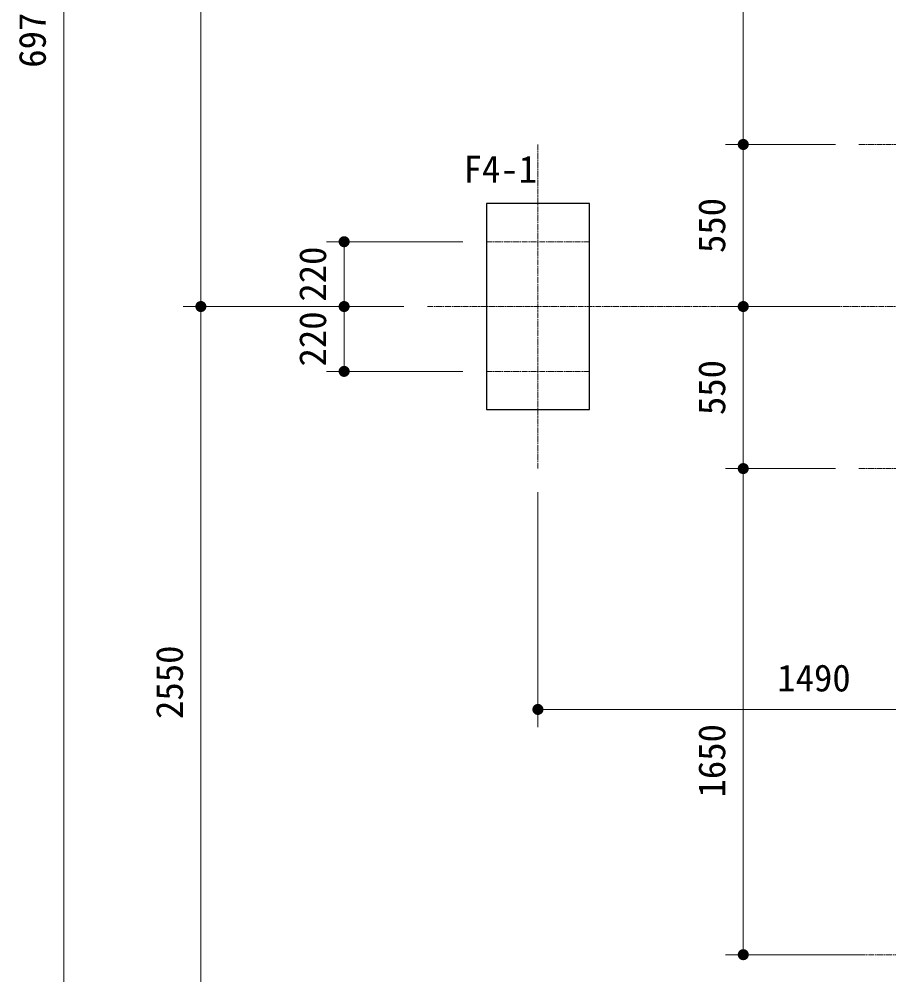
# Model space of a CAD drawing. Units: millimetres at full size, sheet at 1:100. Extents: x 1500 to 40500, y 1500 to 28200.
# Drawn here: x 23235 to 26185, y 18614 to 21857 of the extents above; entities that cross this region are included whole.
import ezdxf
from ezdxf.enums import TextEntityAlignment as Align

# ---------------------------------------------------------------- set-up
doc = ezdxf.new("R2010")
doc.units = ezdxf.units.MM
doc.header["$LTSCALE"] = 100
doc.linetypes.add('USER5', pattern=[0.3, 0.2, -0.025, 0.05, -0.025])
for name, color, linetype, lineweight in [('D-BMK\u3000構造物基準線(中心線等)', 2, 'USER5', 13), ('D-STR-DIM\u3000寸法線、寸法値', 7, 'Continuous', 13), ('D-STR-TXT\u3000文字列', 7, 'Continuous', 13), ('D-STR\u3000構造物外形線', 1, 'Continuous', 25)]:
    doc.layers.add(name, color=color, linetype=linetype, lineweight=lineweight)
doc.styles.add('ＭＳ ゴシック', font='')
doc.styles.get('ＭＳ ゴシック').set_extended_font_data('MS Gothic')

# ---------------------------------------------------------------- blocks, each defined once
blk = doc.blocks.new('filled_dot')
at = {"color": 0, "linetype": 'Continuous', "lineweight": -2, "const_width": 1.25}
blk.add_lwpolyline([(-0.625, 0, 1), (0.625, 0, 1)], format="xyb", close=True, dxfattribs=at)

msp = doc.modelspace()

# ---------------------------------------------------------------- linework, layer by layer
at = {"layer": 'D-BMK\u3000構造物基準線(中心線等)'}
for p, q in [((24994.5, 21431.7), (24994.5, 20331.7)), ((26083.5, 21431.7), (33783.5, 21431.7)), ((25169.5, 21101.7), (24819.5, 21101.7)), ((24619.5, 20881.7), (37277.3, 20881.7)), ((25169.5, 20661.7), (24819.5, 20661.7)), ((26083.5, 20331.7), (33783.5, 20331.7)), ((26055.6, 18682.2), (27912.3, 18682.2))]:
    msp.add_line(p, q, dxfattribs=at)
at = {"layer": 'D-STR-DIM\u3000寸法線、寸法値'}
for p, q in [((23386.1, 25301.7), (23386.1, 18331.7)), ((23851.1, 23781.7), (23851.1, 20881.7)), ((25691.1, 23231.7), (25691.1, 21431.7)), ((26003.5, 21431.7), (25631.1, 21431.7)), ((26003.5, 21431.7), (25631.1, 21431.7)), ((25691.1, 21431.7), (25691.1, 20881.7)), ((24739.5, 21101.7), (24277.1, 21101.7)), ((24337.1, 20881.7), (24337.1, 21101.7)), ((24539.5, 20881.7), (23791.1, 20881.7)), ((24539.5, 20881.7), (23791.1, 20881.7)), ((23851.1, 20881.7), (23851.1, 18331.7)), ((24539.5, 20881.7), (24277.1, 20881.7)), ((24539.5, 20881.7), (24277.1, 20881.7)), ((24337.1, 20881.7), (24337.1, 20661.7)), ((26003.5, 20881.7), (25631.1, 20881.7)), ((26003.5, 20881.7), (25631.1, 20881.7)), ((25691.1, 20881.7), (25691.1, 20331.7)), ((24739.5, 20661.7), (24277.1, 20661.7)), ((26003.5, 20331.7), (25631.1, 20331.7)), ((26003.5, 20331.7), (25631.1, 20331.7)), ((25691.1, 20331.7), (25691.1, 18682.2)), ((24994.5, 20251.7), (24994.5, 19454.4)), ((24994.5, 19514.4), (26483.5, 19514.4)), ((26093.8, 18682.2), (25631.1, 18682.2))]:
    msp.add_line(p, q, dxfattribs=at)
at = {"layer": 'D-STR\u3000構造物外形線'}
msp.add_lwpolyline([(24819.5, 21231.7), (24819.5, 20531.7), (25169.5, 20531.7), (25169.5, 21231.7)], close=True, dxfattribs=at)

# ---------------------------------------------------------------- block references
at = {"layer": 'D-STR-DIM\u3000寸法線、寸法値', "xscale": 15, "yscale": 15}
for p, rotation in [((25691.1, 21431.7), 90), ((25691.1, 21431.7), 270), ((24337.1, 21101.7), 270), ((23851.1, 20881.7), 90), ((23851.1, 20881.7), 270), ((24337.1, 20881.7), 90), ((24337.1, 20881.7), 270), ((25691.1, 20881.7), 90), ((25691.1, 20881.7), 270), ((24337.1, 20661.7), 90), ((25691.1, 20331.7), 90), ((25691.1, 20331.7), 270), ((25691.1, 18682.2), 90)]:
    msp.add_blockref('filled_dot', p, dxfattribs=dict(at, rotation=rotation))
msp.add_blockref('filled_dot', (24994.5, 19514.4), dxfattribs=at)

# ---------------------------------------------------------------- texts
at = {"layer": 'D-STR-DIM\u3000寸法線、寸法値', "style": 'ＭＳ ゴシック'}
for s, p in [('6970', (23279.2, 21816.7)), ('550', (25584.2, 21156.7)), ('220', (24230.2, 20991.7)), ('220', (24230.2, 20771.7)), ('550', (25584.2, 20606.7)), ('2550', (23744.2, 19606.7)), ('1650', (25584.2, 19340.1))]:
    msp.add_text(s, height=91.64, rotation=90, dxfattribs=at).set_placement(p, align=Align.MIDDLE_CENTER)
msp.add_text('1490', height=91.64, dxfattribs=at).set_placement((25930.9, 19621.3), align=Align.MIDDLE_CENTER)
at = {"layer": 'D-STR-TXT\u3000文字列', "style": 'ＭＳ ゴシック'}
msp.add_text('F4-1', height=91.64, dxfattribs=at).set_placement((24742.1, 21393.6), align=Align.TOP_LEFT)

doc.saveas('drawing.dxf')
